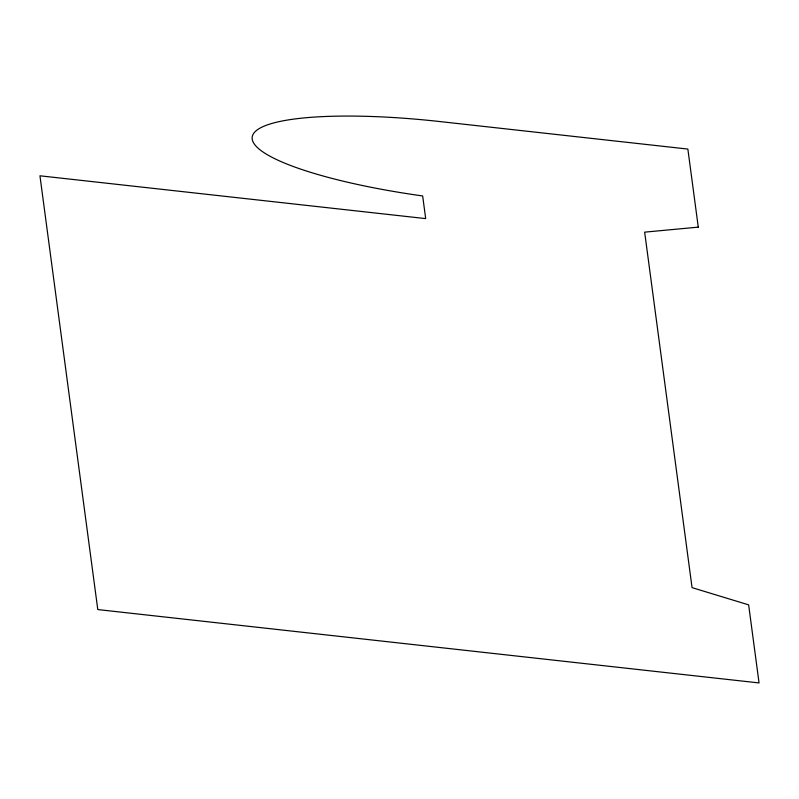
<?xml version="1.0" encoding="UTF-8"?>
<svg xmlns="http://www.w3.org/2000/svg" width="799" height="799" viewBox="0 0 799 799"><rect width="100%" height="100%" fill="white"/><g stroke="black" fill="none" stroke-linecap="round" stroke-linejoin="round"><path stroke-width="1.2" d="M698.276 227.136L644.653 232.149L692.054 587.635L748.643 604.863L759.05 682.935L97.788 609.567L39.95 175.8L425.687 218.606L422.661 195.955A194.287 38.072 6.9 0 1 252.334 136.359A194.287 38.072 6.9 0 1 439.889 121.558L687.859 149.073L698.276 227.136"/></g></svg>
